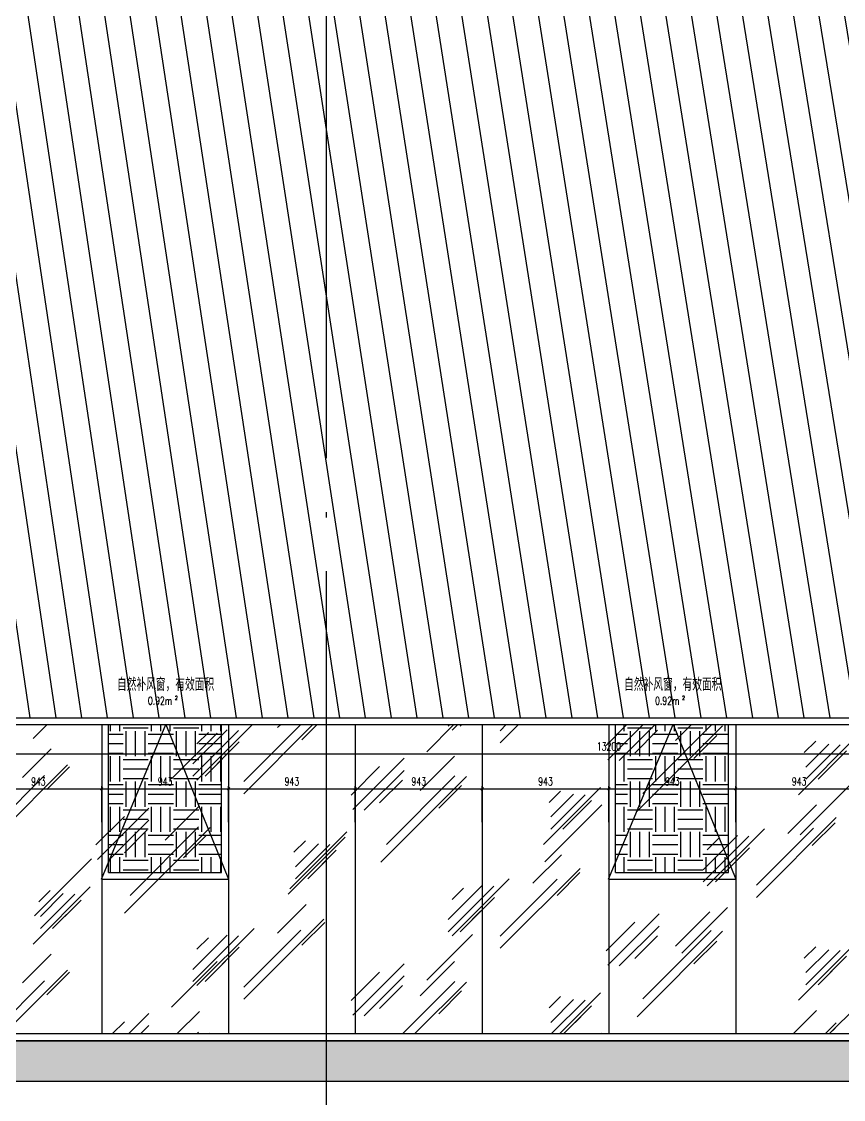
# Model space of a CAD drawing. Extents: x -4210259 to 293730, y -7499 to 868879.
# Drawn here: x -99567 to -93455, y 516801 to 524813 of the extents above; entities that cross this region are included whole.
import ezdxf

# ---------------------------------------------------------------- set-up
doc = ezdxf.new("R2010")
doc.units = 0
doc.header["$LTSCALE"] = 1000
doc.header["$MEASUREMENT"] = 0
doc.linetypes.add('__DASH', pattern=[0.35, 0.25, -0.1])
doc.linetypes.add('DOTE', pattern=[2.4200000000000004, 2, -0.2, 0.02, -0.2])
doc.layers.get('Defpoints').update_dxf_attribs({"color": 210})
for name, color, linetype in [('A-AXIS-DOTE', 14, 'DOTE'), ('A-HATCH-2', 251, 'Continuous'), ('A-LIN-V', 9, 'Continuous'), ('A-WINDOW', 140, 'Continuous'), ('A-门窗表显示尺寸', 160, 'Continuous'), ('AS-WALL', 40, 'Continuous'), ('SPACE', 7, 'Continuous'), ('SPACE_HATCH', 8, 'Continuous')]:
    doc.layers.add(name, color=color, linetype=linetype)
doc.layers.add('A-WALL-HATCH', color=8, linetype='Continuous', lineweight=13)
doc.styles.add('_TCH_SPACE', font='SIMPLEX', dxfattribs={"height": 5, "bigfont": 'GBCBIG'})
doc.styles.add('A-DIM_T3', font='SIMPLEX', dxfattribs={"width": 0.7058823529411765, "bigfont": 'GBCBIG'})
doc.dimstyles.new('A-DIM&&20', dxfattribs={"dimtxt": 59.5, "dimasz": 20, "dimexe": 20, "dimexo": 20, "dimgap": 25.25, "dimtad": 1, "dimdec": 0, "dimzin": 0, "dimdsep": 46, "dimtxsty": 'A-DIM_T3', "dimblk": 'ARCHTICK', "dimcen": 0.09, "dimclrt": 7, "dimazin": 2, "dimtfac": 1, "dimtdec": 0, "dimtix": 1, "dimtmove": 2, "dimatfit": 3, "dimfxl": 0, "dimtolj": 1, "dimtzin": 0, "dimarcsym": 0})
pattern_1 = [(0, (0, 0), (187.5, 187.5), [187.5, -187.5]), (0, (0, 70.3125), (187.5, 187.5), [187.5, -187.5]), (0, (0, 140.625), (187.5, 187.5), [187.5, -187.5]), (90, (23.4375, 164.0625), (-187.5, 187.5), [187.5, -187.5]), (90, (93.75, 164.0625), (-187.5, 187.5), [187.5, -187.5]), (90, (164.0625, 164.0625), (-187.5, 187.5), [187.5, -187.5])]

# ---------------------------------------------------------------- blocks, each defined once
blk = doc.blocks.new('_ArchTick')
at = {"color": 0, "linetype": 'ByBlock', "const_width": 0.4}
blk.add_lwpolyline([(-0.5, -0.5), (0.5, 0.5)], dxfattribs=at)
blk = doc.blocks.new('*D1253')
at = {"layer": 'A-门窗表显示尺寸', "color": 0, "lineweight": -2}
for p, q in [((88599.33238329354, 519122.5479735102), (88599.33238329354, 519390.0000000253)), ((101799.3323832985, 519122.5479735102), (101799.3323832985, 519390.0000000253)), ((88599.33238329354, 519370.0000000253), (101799.3323832985, 519370.0000000253))]:
    blk.add_line(p, q, dxfattribs=at)
at = {"layer": 'Defpoints', "color": 0}
for p in [(101799.3323832985, 519370.0000000253), (88599.33238329354, 519102.5479735102), (101799.3323832985, 519102.5479735102)]:
    blk.add_point(p, dxfattribs=at)
at = {"layer": 'A-门窗表显示尺寸', "color": 0, "lineweight": -2, "xscale": 20, "yscale": 20, "zscale": 20, "rotation": 180}
blk.add_blockref('_ArchTick', (88599.33238329354, 519370.0000000253), dxfattribs=at)
at = {"layer": 'A-门窗表显示尺寸', "color": 0, "lineweight": -2, "xscale": 20, "yscale": 20, "zscale": 20}
blk.add_blockref('_ArchTick', (101799.3323832985, 519370.0000000253), dxfattribs=at)
at = {"layer": 'A-门窗表显示尺寸', "color": 7, "insert": (95199.33238329605, 519425.0000000253), "char_height": 59.5, "attachment_point": 5, "style": 'A-DIM_T3'}
blk.add_mtext('\\A1;13200', dxfattribs=at)
blk = doc.blocks.new('*D1260')
at = {"layer": 'A-门窗表显示尺寸', "color": 0, "lineweight": -2}
for p, q in [((96142.18952615345, 518862.5479734597), (96142.18952615345, 519129.9999999747)), ((96142.18952615345, 519109.9999999747), (97085.04666901098, 519109.9999999747)), ((97085.04666901098, 518862.5479734597), (97085.04666901098, 519129.9999999747))]:
    blk.add_line(p, q, dxfattribs=at)
at = {"layer": 'Defpoints', "color": 0}
for p in [(97085.04666901098, 519109.9999999747), (96142.18952615345, 518842.5479734597), (97085.04666901098, 518842.5479734597)]:
    blk.add_point(p, dxfattribs=at)
at = {"layer": 'A-门窗表显示尺寸', "color": 0, "lineweight": -2, "xscale": 20, "yscale": 20, "zscale": 20, "rotation": 180}
blk.add_blockref('_ArchTick', (96142.18952615345, 519109.9999999747), dxfattribs=at)
at = {"layer": 'A-门窗表显示尺寸', "color": 0, "lineweight": -2, "xscale": 20, "yscale": 20, "zscale": 20}
blk.add_blockref('_ArchTick', (97085.04666901098, 519109.9999999747), dxfattribs=at)
at = {"layer": 'A-门窗表显示尺寸', "color": 7, "insert": (96613.61809758222, 519164.9999999747), "char_height": 59.5, "attachment_point": 5, "style": 'A-DIM_T3'}
blk.add_mtext('\\A1;943', dxfattribs=at)
blk = doc.blocks.new('*D1261')
at = {"layer": 'A-门窗表显示尺寸', "color": 0, "lineweight": -2}
for p, q in [((95199.33238329599, 518862.5479734597), (95199.33238329599, 519129.9999999747)), ((95199.33238329599, 519109.9999999747), (96142.18952615345, 519109.9999999747)), ((96142.18952615345, 518862.5479734597), (96142.18952615345, 519129.9999999747))]:
    blk.add_line(p, q, dxfattribs=at)
at = {"layer": 'Defpoints', "color": 0}
for p in [(96142.18952615345, 519109.9999999747), (95199.33238329599, 518842.5479734597), (96142.18952615345, 518842.5479734597)]:
    blk.add_point(p, dxfattribs=at)
at = {"layer": 'A-门窗表显示尺寸', "color": 0, "lineweight": -2, "xscale": 20, "yscale": 20, "zscale": 20, "rotation": 180}
blk.add_blockref('_ArchTick', (95199.33238329599, 519109.9999999747), dxfattribs=at)
at = {"layer": 'A-门窗表显示尺寸', "color": 0, "lineweight": -2, "xscale": 20, "yscale": 20, "zscale": 20}
blk.add_blockref('_ArchTick', (96142.18952615345, 519109.9999999747), dxfattribs=at)
at = {"layer": 'A-门窗表显示尺寸', "color": 7, "insert": (95670.76095472471, 519164.9999999747), "char_height": 59.5, "attachment_point": 5, "style": 'A-DIM_T3'}
blk.add_mtext('\\A1;943', dxfattribs=at)
blk = doc.blocks.new('*D1262')
at = {"layer": 'A-门窗表显示尺寸', "color": 0, "lineweight": -2}
for p, q in [((94256.47524043845, 518862.5479734597), (94256.47524043845, 519129.9999999747)), ((94256.47524043845, 519109.9999999747), (95199.33238329599, 519109.9999999747)), ((95199.33238329599, 518862.5479734597), (95199.33238329599, 519129.9999999747))]:
    blk.add_line(p, q, dxfattribs=at)
at = {"layer": 'Defpoints', "color": 0}
for p in [(95199.33238329599, 519109.9999999747), (94256.47524043845, 518842.5479734597), (95199.33238329599, 518842.5479734597)]:
    blk.add_point(p, dxfattribs=at)
at = {"layer": 'A-门窗表显示尺寸', "color": 0, "lineweight": -2, "xscale": 20, "yscale": 20, "zscale": 20, "rotation": 180}
blk.add_blockref('_ArchTick', (94256.47524043845, 519109.9999999747), dxfattribs=at)
at = {"layer": 'A-门窗表显示尺寸', "color": 0, "lineweight": -2, "xscale": 20, "yscale": 20, "zscale": 20}
blk.add_blockref('_ArchTick', (95199.33238329599, 519109.9999999747), dxfattribs=at)
at = {"layer": 'A-门窗表显示尺寸', "color": 7, "insert": (94727.90381186722, 519164.9999999747), "char_height": 59.5, "attachment_point": 5, "style": 'A-DIM_T3'}
blk.add_mtext('\\A1;943', dxfattribs=at)
blk = doc.blocks.new('*D1263')
at = {"layer": 'A-门窗表显示尺寸', "color": 0, "lineweight": -2}
for p, q in [((93313.61809758095, 518862.5479734597), (93313.61809758095, 519129.9999999747)), ((93313.61809758095, 519109.9999999747), (94256.47524043845, 519109.9999999747)), ((94256.47524043845, 518862.5479734597), (94256.47524043845, 519129.9999999747))]:
    blk.add_line(p, q, dxfattribs=at)
at = {"layer": 'Defpoints', "color": 0}
for p in [(94256.47524043845, 519109.9999999747), (93313.61809758095, 518842.5479734597), (94256.47524043845, 518842.5479734597)]:
    blk.add_point(p, dxfattribs=at)
at = {"layer": 'A-门窗表显示尺寸', "color": 0, "lineweight": -2, "xscale": 20, "yscale": 20, "zscale": 20, "rotation": 180}
blk.add_blockref('_ArchTick', (93313.61809758095, 519109.9999999747), dxfattribs=at)
at = {"layer": 'A-门窗表显示尺寸', "color": 0, "lineweight": -2, "xscale": 20, "yscale": 20, "zscale": 20}
blk.add_blockref('_ArchTick', (94256.47524043845, 519109.9999999747), dxfattribs=at)
at = {"layer": 'A-门窗表显示尺寸', "color": 7, "insert": (93785.0466690097, 519164.9999999747), "char_height": 59.5, "attachment_point": 5, "style": 'A-DIM_T3'}
blk.add_mtext('\\A1;943', dxfattribs=at)
blk = doc.blocks.new('*D1264')
at = {"layer": 'A-门窗表显示尺寸', "color": 0, "lineweight": -2}
for p, q in [((92370.76095472345, 518862.5479734597), (92370.76095472345, 519129.9999999747)), ((92370.76095472345, 519109.9999999747), (93313.61809758095, 519109.9999999747)), ((93313.61809758095, 518862.5479734597), (93313.61809758095, 519129.9999999747))]:
    blk.add_line(p, q, dxfattribs=at)
at = {"layer": 'Defpoints', "color": 0}
for p in [(93313.61809758095, 519109.9999999747), (92370.76095472345, 518842.5479734597), (93313.61809758095, 518842.5479734597)]:
    blk.add_point(p, dxfattribs=at)
at = {"layer": 'A-门窗表显示尺寸', "color": 0, "lineweight": -2, "xscale": 20, "yscale": 20, "zscale": 20, "rotation": 180}
blk.add_blockref('_ArchTick', (92370.76095472345, 519109.9999999747), dxfattribs=at)
at = {"layer": 'A-门窗表显示尺寸', "color": 0, "lineweight": -2, "xscale": 20, "yscale": 20, "zscale": 20}
blk.add_blockref('_ArchTick', (93313.61809758095, 519109.9999999747), dxfattribs=at)
at = {"layer": 'A-门窗表显示尺寸', "color": 7, "insert": (92842.1895261522, 519164.9999999747), "char_height": 59.5, "attachment_point": 5, "style": 'A-DIM_T3'}
blk.add_mtext('\\A1;943', dxfattribs=at)
blk = doc.blocks.new('*D1265')
at = {"layer": 'A-门窗表显示尺寸', "color": 0, "lineweight": -2}
for p, q in [((91427.90381186594, 518862.5479734597), (91427.90381186594, 519129.9999999747)), ((91427.90381186594, 519109.9999999747), (92370.76095472345, 519109.9999999747)), ((92370.76095472345, 518862.5479734597), (92370.76095472345, 519129.9999999747))]:
    blk.add_line(p, q, dxfattribs=at)
at = {"layer": 'Defpoints', "color": 0}
for p in [(92370.76095472345, 519109.9999999747), (91427.90381186594, 518842.5479734597), (92370.76095472345, 518842.5479734597)]:
    blk.add_point(p, dxfattribs=at)
at = {"layer": 'A-门窗表显示尺寸', "color": 0, "lineweight": -2, "xscale": 20, "yscale": 20, "zscale": 20, "rotation": 180}
blk.add_blockref('_ArchTick', (91427.90381186594, 519109.9999999747), dxfattribs=at)
at = {"layer": 'A-门窗表显示尺寸', "color": 0, "lineweight": -2, "xscale": 20, "yscale": 20, "zscale": 20}
blk.add_blockref('_ArchTick', (92370.76095472345, 519109.9999999747), dxfattribs=at)
at = {"layer": 'A-门窗表显示尺寸', "color": 7, "insert": (91899.33238329469, 519164.9999999747), "char_height": 59.5, "attachment_point": 5, "style": 'A-DIM_T3'}
blk.add_mtext('\\A1;943', dxfattribs=at)
blk = doc.blocks.new('*D1266')
at = {"layer": 'A-门窗表显示尺寸', "color": 0, "lineweight": -2}
for p, q in [((90485.04666900843, 518862.5479734597), (90485.04666900843, 519129.9999999747)), ((90485.04666900843, 519109.9999999747), (91427.90381186594, 519109.9999999747)), ((91427.90381186594, 518862.5479734597), (91427.90381186594, 519129.9999999747))]:
    blk.add_line(p, q, dxfattribs=at)
at = {"layer": 'Defpoints', "color": 0}
for p in [(91427.90381186594, 519109.9999999747), (90485.04666900843, 518842.5479734597), (91427.90381186594, 518842.5479734597)]:
    blk.add_point(p, dxfattribs=at)
at = {"layer": 'A-门窗表显示尺寸', "color": 0, "lineweight": -2, "xscale": 20, "yscale": 20, "zscale": 20, "rotation": 180}
blk.add_blockref('_ArchTick', (90485.04666900843, 519109.9999999747), dxfattribs=at)
at = {"layer": 'A-门窗表显示尺寸', "color": 0, "lineweight": -2, "xscale": 20, "yscale": 20, "zscale": 20}
blk.add_blockref('_ArchTick', (91427.90381186594, 519109.9999999747), dxfattribs=at)
at = {"layer": 'A-门窗表显示尺寸', "color": 7, "insert": (90956.47524043718, 519164.9999999747), "char_height": 59.5, "attachment_point": 5, "style": 'A-DIM_T3'}
blk.add_mtext('\\A1;943', dxfattribs=at)
blk = doc.blocks.new('C13024-M')
at = {"layer": 'A-WALL-HATCH'}
h = blk.add_hatch(dxfattribs=at)
h.set_pattern_fill('玻璃2', color=256, scale=100, angle=180)
h.set_pattern_definition([(45, (1649211.067298129, 60.00000002526212), (0, 1527.350647362943), [600, -360, 600, -360, 240, -523.28157]), (45, (1649181.067298129, 90.00000002526212), (0, 1527.350647362943), [480, -600, 360, -360, 420, -463.28157]), (45, (1649181.067298129, 180.0000000252621), (0, 1527.350647362943), [360, -720, 240, -360, 540, -463.28157]), (45, (1649271.067298129, 90.00000002526212), (0, 1527.350647362943), [360, -720, 300, -1303.2815]), (45, (1649361.067298129, 180.0000000252621), (0, 1527.350647362943), [180, -900, 120, -1483.2815]), (45, (1649211.067298129, 330.0000000252621), (0, 1527.350647362943), [120, -900, 120, -480, 300, -763.28157]), (45, (1649751.067298129, 240.0000000252621), (0, 1527.350647362943), [600, -900, 720, -475.28157]), (45, (1649751.067298129, 150.0000000252621), (0, 1527.350647362943), [840, -600, 900, -355.28157]), (45, (1649901.067298129, 270.0000000252621), (0, -1697.056274847714), [600, -840, 480, -763.28157]), (45, (1649811.067298129, 450.0000000252621), (0, 1527.350647362943), [300, -1200, 360, -823.28157]), (45, (1649991.067298129, 360.0000000252621), (0, 1527.350647362943), [240, -1200, 240, -1003.2815])])
h.paths.add_polyline_path([(101749.3323833144, 517287.4520265208), (88849.3323833195, 517287.4520265305), (88849.33238330344, 519587.45202655), (100856.475240441, 519587.4520265403), (100853.6180975811, 518437.4520265147), (101749.3323832985, 518437.4520265147)])
at = {"layer": 'SPACE_HATCH'}
h = blk.add_hatch(dxfattribs=at)
h.set_pattern_fill('土壤', color=1, scale=50, style=0)
h.set_pattern_definition(pattern_1)
h.paths.add_polyline_path([(92317.9038118237, 518487.4520263849), (91477.90381179424, 518487.4520266471), (91477.90381193277, 519587.4520265217), (92317.90381193836, 519587.4520266237)])
h = blk.add_hatch(dxfattribs=at)
h.set_pattern_fill('土壤', color=1, scale=50, style=0)
h.set_pattern_definition(pattern_1)
h.paths.add_polyline_path([(96089.33238325373, 518487.4520263848), (95249.33238322427, 518487.452026647), (95249.33238336281, 519587.4520265216), (96089.3323833684, 519587.4520266237)])
at = {"layer": 'A-WINDOW'}
for p, q in [((91427.90381186595, 519587.4520265403), (91427.90381186595, 517287.4520265386)), ((91477.90381186595, 518487.4520265203), (91477.90381186595, 519587.4520265464)), ((92317.90381186339, 518487.4520265203), (92317.90381186339, 519587.4520265464)), ((92370.76095472346, 519587.4520265403), (92370.76095472346, 517287.4520265386)), ((93313.61809758097, 519587.4520265403), (93313.61809758097, 517287.4520265386)), ((94256.47524043848, 519587.4520265403), (94256.47524043848, 517287.4520265386)), ((95199.33238329599, 519587.4520265403), (95199.33238329599, 517287.4520265386)), ((95249.33238329599, 518487.4520265203), (95249.33238329599, 519587.4520265464)), ((96089.33238329343, 518487.4520265203), (96089.33238329343, 519587.4520265464)), ((96142.1895261535, 519587.4520265403), (96142.1895261535, 517287.4520265386)), ((91425.04666900588, 518437.4520265148), (92370.76095472334, 518437.4520265149)), ((91477.90381186595, 518487.4520265203), (92317.90381186339, 518487.4520265203)), ((95196.47524043592, 518437.4520265147), (96142.18952615338, 518437.4520265148)), ((95249.33238329599, 518487.4520265203), (96089.33238329343, 518487.4520265203))]:
    blk.add_line(p, q, dxfattribs=at)
for points in [[(101799.3323832985, 517237.452026517), (88599.33238329343, 517237.4520265403), (88599.33238329343, 519637.4520265403), (101799.3323832985, 519637.4520265403)], [(101749.3323832985, 517287.4520265171), (88649.33238329343, 517287.4520265402), (88649.33238329343, 519587.4520265403), (101749.3323832985, 519587.4520265403)]]:
    blk.add_lwpolyline(points, close=True, dxfattribs=at)
for points in [[(91425.04666899575, 518437.4520265149), (91905.71427666675, 519587.4520265649), (92370.76095470309, 518437.4520265641)], [(95196.47524042579, 518437.4520265148), (95677.14284809679, 519587.4520265649), (96142.18952613312, 518437.452026564)]]:
    blk.add_lwpolyline(points, dxfattribs=at)
at = {"layer": 'SPACE', "color": 1, "style": '_TCH_SPACE'}
for p in [(91541.06944890488, 519837.4520265412), (95312.49802033491, 519837.4520265412)]:
    blk.add_text('自然补风窗，有效面积', height=96.45390070921985, dxfattribs=at).set_placement(p)
at = {"layer": 'SPACE', "color": 1, "style": '_TCH_SPACE', "width": 0.7058823529411765}
for s, height, p in [('0.92m', 59.5, (91771.30349145806, 519735.0770265412)), ('2', 29.75, (91971.30349145806, 519770.0770265412)), ('0.92m', 59.5, (95542.7320628881, 519735.0770265412)), ('2', 29.75, (95742.7320628881, 519770.0770265412))]:
    blk.add_text(s, height=height, dxfattribs=at).set_placement(p)
at = {"layer": 'A-门窗表显示尺寸'}
for p1, p2, distance, picture, middle in [((88599.33238329354, 519102.5479735102), (101799.3323832985, 519102.5479735102), 267.45202651509317, '*D1253', (95199.33238329605, 519425.0000000253)), ((90485.04666900843, 518842.5479734597), (91427.90381186594, 518842.5479734597), 267.45202651497675, '*D1266', (90956.47524043718, 519164.9999999747)), ((91427.90381186594, 518842.5479734597), (92370.76095472345, 518842.5479734597), 267.45202651497675, '*D1265', (91899.33238329469, 519164.9999999747)), ((92370.76095472345, 518842.5479734597), (93313.61809758095, 518842.5479734597), 267.45202651497675, '*D1264', (92842.1895261522, 519164.9999999747)), ((93313.61809758095, 518842.5479734597), (94256.47524043845, 518842.5479734597), 267.45202651497675, '*D1263', (93785.0466690097, 519164.9999999747)), ((94256.47524043845, 518842.5479734597), (95199.33238329599, 518842.5479734597), 267.45202651497675, '*D1262', (94727.90381186722, 519164.9999999747)), ((95199.33238329599, 518842.5479734597), (96142.18952615345, 518842.5479734597), 267.45202651497675, '*D1261', (95670.76095472471, 519164.9999999747)), ((96142.18952615345, 518842.5479734597), (97085.04666901098, 518842.5479734597), 267.45202651497675, '*D1260', (96613.61809758222, 519164.9999999747))]:
    dim = blk.add_aligned_dim(p1=p1, p2=p2, distance=distance, dimstyle='A-DIM&&20', dxfattribs=at)
    dim.commit()
    dim.dimension.update_dxf_attribs({"geometry": picture, "text_midpoint": middle})

msp = doc.modelspace()

# ---------------------------------------------------------------- hatches: boundary and pattern name
at = {"layer": 'A-HATCH-2'}
h = msp.add_hatch(dxfattribs=at)
h.set_pattern_fill('ANSI31', color=256, scale=150, angle=45.00000000000001)
h.set_pattern_definition([(90, (-40598589720.09633, -3384804562.000004), (-238.125, -1.848892746611746e-30), [])])
h.paths.add_polyline_path([(-104099.3324037397, 535687.4520265377), (-78599.3324241928, 535687.4520265121), (-78599.33242419349, 517237.4520265371), (-81299.49600777334, 517237.4520265125), (-81299.49600777334, 522237.4520265063), (-86299.49600778638, 522237.4520265063), (-86299.49600778638, 517237.4520265064), (-86299.33238330507, 517237.4520265271), (-86450, 517237.4520265248), (-86599.49600778638, 517237.4520265209), (-101820, 517237.4520265288), (-101799.3323833136, 517237.4520265248), (-88599.33238330806, 517237.452026517), (-88599.33238330859, 519637.4520265329), (-101799.3323832985, 519637.4520265329), (-101799.3323832985, 517237.4520265249), (-105670, 517237.4520265247), (-105599.3324040419, 517237.452026539), (-104099.3324038708, 517237.452026539)])
h = msp.add_hatch(dxfattribs=at)
h.set_pattern_fill('ANSI38', color=256, scale=150)
h.set_pattern_definition([(45, (0, 0), (-168.3798022700466, 168.3798022700466), []), (135, (0, 0), (-505.1394068101398, 168.3798022700467), [595.3125, -357.1875])])
h.paths.add_polyline_path([(-202256.4752404356, 516937.4520265246), (-246199.3323860153, 516937.4520265246), (-246199.3323860153, 517237.4520265249), (-202256.4752404356, 517237.4520265249)])
h.paths.add_polyline_path([(-200370.7609547208, 516937.4520265245), (-194299.3323833046, 516937.4520265245), (-194299.3323833046, 517237.4520265249), (-200370.7609547208, 517237.4520265249)])
h.paths.add_polyline_path([(-186549.3324139377, 517237.4520265402), (-189299.3323832916, 517237.4520265402), (-189299.3323832916, 516937.4520265245), (-186549.3324139377, 516937.4520265245)])
h.paths.add_polyline_path([(-140799.3323832669, 516937.4520265092), (-185149.3324139328, 516937.4520265092), (-185149.3324139328, 517237.4520265249), (-140799.3323832669, 517237.4520265249)])
h.paths.add_polyline_path([(-132549.3323942206, 517237.4520265402), (-134798.9327018685, 517237.4520265402), (-134798.9327018685, 516937.4520265093), (-132549.3323942206, 516937.4520265093)])
h.paths.add_polyline_path([(-105599.3323736887, 516937.4520265246), (-131149.3324142129, 516937.4520265246), (-131149.3324142129, 517237.4520265095), (-105599.3323736887, 517237.4520265095)])
h.paths.add_polyline_path([(-86299.33238330507, 516937.4520265246), (-105590, 516937.4520265246), (-105590, 517237.4520265248), (-86299.33238330507, 517237.4520265248)])
h.paths.add_polyline_path([(-78549.33241420961, 517237.4520265248), (-81299.33238329203, 517237.4520265248), (-81299.33238329203, 516937.4520265246), (-78549.33241420961, 516937.4520265246)])
h.paths.add_polyline_path([(-66490, 516937.4520265247), (-77149.33241420472, 516937.4520265247), (-77149.33241420472, 517237.4520265401), (-66490, 517237.4520265401)])

# ---------------------------------------------------------------- linework, layer by layer
at = {"layer": 'A-AXIS-DOTE', "ltscale": 2}
msp.add_line((-97299.33238329846, 511887.4520265246), (-97299.33238329846, 538485.0684404911), dxfattribs=at)
at = {"layer": 'A-AXIS-DOTE', "linetype": '__DASH', "ltscale": 2}
msp.add_line((-252788.4381458776, 517237.4520265249), (-54309.8093255033, 517237.4520265248), dxfattribs=at)
at = {"layer": 'A-LIN-V'}
msp.add_line((-60499.33238329889, 517237.4520265248), (-246199.3323860153, 517237.4520265248), dxfattribs=at)
at = {"layer": 'AS-WALL'}
msp.add_line((-252788.4381458776, 516937.4520265245), (-54309.8093255033, 516937.4520265246), dxfattribs=at)

# ---------------------------------------------------------------- block references
at = {"layer": 'A-LIN-V'}
msp.add_blockref('C13024-M', (-190398.664766607, 0), dxfattribs=at)

doc.saveas('drawing.dxf')
